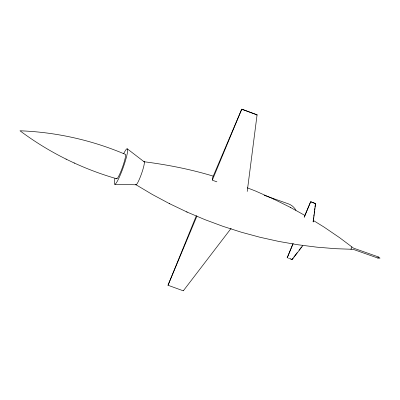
<?xml version="1.0" encoding="UTF-8"?>
<svg xmlns="http://www.w3.org/2000/svg" width="400" height="400" viewBox="0 0 400 400"><rect width="100%" height="100%" fill="white"/><g stroke="black" fill="none" stroke-linecap="round" stroke-linejoin="round"><path stroke-width="0.6" d="M302.85 245.63L292.03 259.68M212.31 179.685L212.395 178.135L241.735 109.17L257.075 114.845L247.225 191.475M313.255 221.985L315.56 203.55M351.01 248.95L351.035 249.235L351.765 246.935M378.35 256.965L377.925 258.09L380 258.16L378.325 256.91L353.505 248.125L339.855 237.86L324 227.045L313.455 220.54M313.065 221.855L313.225 220.635M313.385 219.415L313.625 217.585M313.785 216.365L314.025 214.535M314.185 213.315L314.43 211.485M314.59 210.265L314.83 208.435M314.99 207.215L315.47 203.56L310.665 201.73L304.45 216.375M377.94 257.83L377.91 258.08L353.11 249.31L335.99 248.715L316.84 247.165L297.77 244.735L278.82 241.435L260.025 237.27L241.43 232.245L223.075 226.375L204.99 219.665L187.22 212.14L169.225 203.525L152.275 194.445L135.77 184.61A12.25 1.565 -70.5 0 0 141.44 173.95A12.25 1.565 -70.5 0 0 143.915 161.73C167.315 164.695 190.535 169.28 213.125 176.1M196.355 215.715L168.01 285.255L183.305 290.83L231.125 228.355M292.84 243.95L287.135 257.975L293.195 243.515M196.95 216.055L168.01 285.255M304.185 217.465L310.665 201.73A60.2 23.655 22.6 0 0 311.85 202.195M257.06 114.885L256.83 115.165M293.13 258.035L292.025 259.495A60.2 23.655 22.6 0 1 291.63 259.35M293.865 257.06L297.185 252.68M299.03 250.25L301.61 246.845M114.99 184.295L136.14 184.79M116.845 178.79C82.02 168.815 49.01 152.505 20 130.795C56.085 132.115 91.885 140.14 125.12 154.255A13.03 1.665 -70.5 0 1 123.045 165.65L121.905 168.855A13.03 1.665 -70.5 0 1 116.455 178.6M264.11 195.265L288.61 203.935C291.74 205.1 294.36 207.375 295.96 210.305M216.92 181.84L212.285 180.2L241.755 109.18L257.015 114.85M289.885 258.68L291.49 259.29M247.23 187.8L255.35 190.955L273.625 199.055M290.305 207.355L304.945 215.455M186.585 211.83L187.22 212.14M169.225 203.525L169.795 203.805M74.1 162.955L74.475 163.135M65.96 159.07L66.305 159.24M273.01 198.755L290.85 207.625M127.545 149.03L144.285 161.91M183.285 290.61L183.3 290.575M123.65 153.725A18.88 2.41 -70.5 0 1 127.085 154.315A18.88 2.41 -70.5 0 1 118.135 179.68A18.88 2.41 -70.5 0 1 114.965 178.35M291.235 259.205A60.2 23.655 22.6 0 1 290.83 259.055M290.02 258.755A60.2 23.655 22.6 0 1 289.615 258.6M288.805 258.29A60.2 23.655 22.6 0 1 288.4 258.13M315.47 203.555A60.2 23.655 22.6 0 1 312.255 202.355"/></g></svg>
